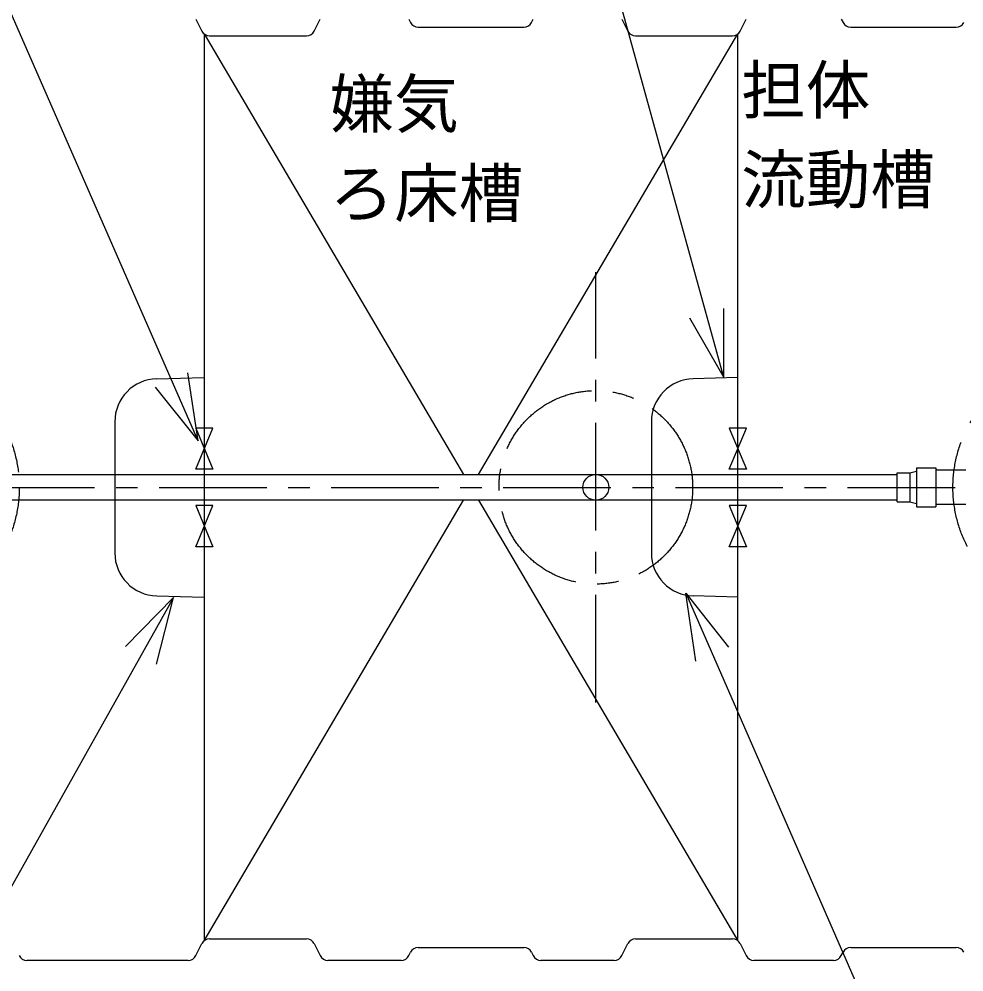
# Model space of a CAD drawing. Units: millimetres, scale not verified. Extents: x -14850 to 14850, y -10500 to 10500.
# Drawn here: x -8513 to -6317, y -257 to 1959 of the extents above; entities that cross this region are included whole.
import ezdxf
from ezdxf.enums import TextEntityAlignment as Align

# ---------------------------------------------------------------- set-up
doc = ezdxf.new("R2010")
doc.units = ezdxf.units.MM
doc.header["$LTSCALE"] = 50
doc.linetypes.add('CHAIN1', pattern=[8, 5, -1, 1, -1])
doc.layers.add('0-0_製作', color=5, linetype='Continuous', lineweight=25)
doc.layers.add('0-1_躯体', color=3, linetype='Continuous', lineweight=25)
doc.styles.add('ＭＳ ゴシック', font='')
doc.styles.get('ＭＳ ゴシック').set_extended_font_data('MS Gothic')

msp = doc.modelspace()

# ---------------------------------------------------------------- linework, layer by layer
at = {"layer": '0-0_製作', "color": 3}
msp.add_circle((-7172.37, 869.56), 30, dxfattribs=at)
at = {"layer": '0-1_躯体'}
for p, q in [((-6874.67, 1125.32), (-7298.05, 2657.1)), ((-8096.64, 977.46), (-8810.44, 2611.34)), ((-8101.84, 1958.5), (-8087.9, 1930.61)), ((-7826.84, 1930.61), (-7812.9, 1958.5)), ((-7606.84, 1958.5), (-7602.9, 1950.61)), ((-7321.84, 1950.61), (-7317.9, 1958.5)), ((-7111.84, 1958.5), (-7097.9, 1930.61)), ((-6836.84, 1930.61), (-6822.9, 1958.5)), ((-6601.84, 1958.5), (-6597.9, 1950.61)), ((-7585.01, 1939.56), (-7339.73, 1939.56)), ((-6580.01, 1939.56), (-6334.73, 1939.56)), ((-8082.37, 1923.83), (-8082.37, -184.72)), ((-8082.37, 1923.83), (-7480.01, 899.56)), ((-8070.01, 1919.56), (-7844.73, 1919.56)), ((-7444.73, 899.56), (-6842.37, 1923.83)), ((-7080.01, 1919.56), (-6854.73, 1919.56)), ((-6842.37, -184.72), (-6842.37, 1923.83)), ((-8192.97, 1122.11), (-8082.37, 1125)), ((-6842.37, 1124.82), (-6945.99, 1122.11)), ((-8290.35, 1022.14), (-8290.35, 716.97)), ((-7043.37, 1022.14), (-7043.37, 716.97)), ((-6427.37, 914.56), (-6382.37, 914.56)), ((-6427.37, 914.56), (-6427.37, 824.56)), ((-6382.37, 914.56), (-6382.37, 824.56)), ((-6312.37, 909.56), (-6382.37, 909.56)), ((-9169.62, 899.56), (-6472.37, 899.56)), ((-6472.37, 836.06), (-6472.37, 903.06)), ((-6442.37, 903.06), (-6442.37, 836.06)), ((-6472.37, 839.56), (-9169.62, 839.56)), ((-8062.37, 827.56), (-8102.37, 827.56)), ((-8082.37, -184.72), (-7480.01, 839.56)), ((-7444.73, 839.56), (-6842.37, -184.72)), ((-6822.37, 827.56), (-6862.37, 827.56)), ((-6427.37, 824.56), (-6382.37, 824.56)), ((-6312.37, 829.56), (-6382.37, 829.56)), ((-6962.85, 623.55), (-6863.77, 497.92)), ((-6939.86, 465.21), (-6962.85, 623.55)), ((-6962.85, 623.55), (-6265.55, -974.01)), ((-8153.89, 613.64), (-8995.27, -887.52)), ((-8153.89, 613.64), (-8265.75, 499.24)), ((-8193.56, 458.64), (-8153.89, 613.64)), ((-8192.97, 617.01), (-8082.37, 614.11)), ((-6842.37, 614.29), (-6945.99, 617.01)), ((-8101.84, -219.39), (-8087.9, -191.5)), ((-8070.01, -180.44), (-7844.73, -180.44)), ((-7826.84, -191.5), (-7812.9, -219.39)), ((-7111.84, -219.39), (-7097.9, -191.5)), ((-7080.01, -180.44), (-6854.73, -180.44)), ((-6836.84, -191.5), (-6822.9, -219.39)), ((-7606.84, -219.39), (-7602.9, -211.5)), ((-7585.01, -200.44), (-7339.73, -200.44)), ((-7321.84, -211.5), (-7317.9, -219.39)), ((-6601.84, -219.39), (-6597.9, -211.5)), ((-6580.01, -200.44), (-6334.73, -200.44)), ((-8119.73, -230.44), (-8495.01, -230.44)), ((-7624.73, -230.44), (-7795.01, -230.44)), ((-7129.73, -230.44), (-7300.01, -230.44)), ((-6619.73, -230.44), (-6805.01, -230.44))]:
    msp.add_line(p, q, dxfattribs=at)
at = {"layer": '0-1_躯体', "linetype": 'CHAIN1'}
for p, q in [((-7172.37, 369.56), (-7172.37, 1369.56)), ((-9787.37, 869.56), (-4987.37, 869.56))]:
    msp.add_line(p, q, dxfattribs=at)
at = {"layer": '0-1_躯体'}
for points in [[(-6954.98, 1263.71), (-6874.67, 1125.32), (-6875.02, 1285.32)], [(-8196.65, 1102.35), (-8096.64, 977.46), (-8120.8, 1135.62)], [(-6472.37, 903.06), (-6442.37, 903.06), (-6427.37, 907.06)], [(-8102.37, 827.56), (-8062.37, 731.56), (-8102.37, 731.56), (-8062.37, 827.56)], [(-6862.37, 827.56), (-6822.37, 731.56), (-6862.37, 731.56), (-6822.37, 827.56)], [(-6472.37, 836.06), (-6442.37, 836.06), (-6427.37, 832.06)]]:
    msp.add_lwpolyline(points, dxfattribs=at)
for points in [[(-8062.37, 1007.56), (-8102.37, 1007.56), (-8062.37, 911.56), (-8102.37, 911.56)], [(-6822.37, 1007.56), (-6862.37, 1007.56), (-6822.37, 911.56), (-6862.37, 911.56)]]:
    msp.add_lwpolyline(points, close=True, dxfattribs=at)
at = {"layer": '0-1_躯体', "linetype": 'CHAIN1'}
for centre, radius in [((-8812.37, 869.56), 300), ((-6042.37, 869.56), 300), ((-7172.37, 869.56), 225)]:
    msp.add_circle(centre, radius, dxfattribs=at)
at = {"layer": '0-1_躯体'}
for centre, radius, start, end in [((-7585.01, 1959.56), 20, 206.56503, 270), ((-7339.73, 1959.56), 20, 270, 333.43494), ((-6580.01, 1959.56), 20, 206.56503, 270), ((-6334.73, 1959.56), 20, 270, 333.43494), ((-8070.01, 1939.56), 20, 206.56503, 270), ((-7844.73, 1939.56), 20, 270, 333.43494), ((-7080.01, 1939.56), 20, 206.56503, 270), ((-6854.73, 1939.56), 20, 270, 333.43494), ((-8190.35, 1022.14), 100, 91.5, 180), ((-6943.37, 1022.14), 100, 91.5, 180), ((-8190.35, 716.97), 100, 180, 268.5), ((-6943.37, 716.97), 100, 180, 268.5), ((-8070.01, -200.44), 20, 90, 153.43494), ((-7844.73, -200.44), 20, 26.56505, 90), ((-7080.01, -200.44), 20, 90, 153.43494), ((-6854.73, -200.44), 20, 26.56505, 90), ((-8495.01, -210.44), 20, 206.56503, 270), ((-8119.73, -210.44), 20, 270, 333.43494), ((-7795.01, -210.44), 20, 206.56503, 270), ((-7624.73, -210.44), 20, 270, 333.43494), ((-7585.01, -220.44), 20, 90, 153.43494), ((-7339.73, -220.44), 20, 26.56505, 90), ((-7300.01, -210.44), 20, 206.56503, 270), ((-7129.73, -210.44), 20, 270, 333.43494), ((-6805.01, -210.44), 20, 206.56503, 270), ((-6619.73, -210.44), 20, 270, 333.43494), ((-6580.01, -220.44), 20, 90, 153.43494), ((-6334.73, -220.44), 20, 26.56505, 90)]:
    msp.add_arc(centre, radius, start, end, dxfattribs=at)

# ---------------------------------------------------------------- texts
at = {"layer": '0-1_躯体', "color": 4, "style": 'ＭＳ ゴシック'}
for s, p in [('担体', (-6834.4, 1705.25)), ('嫌気', (-7791.13, 1673.58)), ('流動槽', (-6834.4, 1497.25)), ('ろ床槽', (-7791.13, 1465.58))]:
    msp.add_text(s, height=110, dxfattribs=at).set_placement(p, align=Align.BOTTOM_LEFT)

doc.saveas('drawing.dxf')
